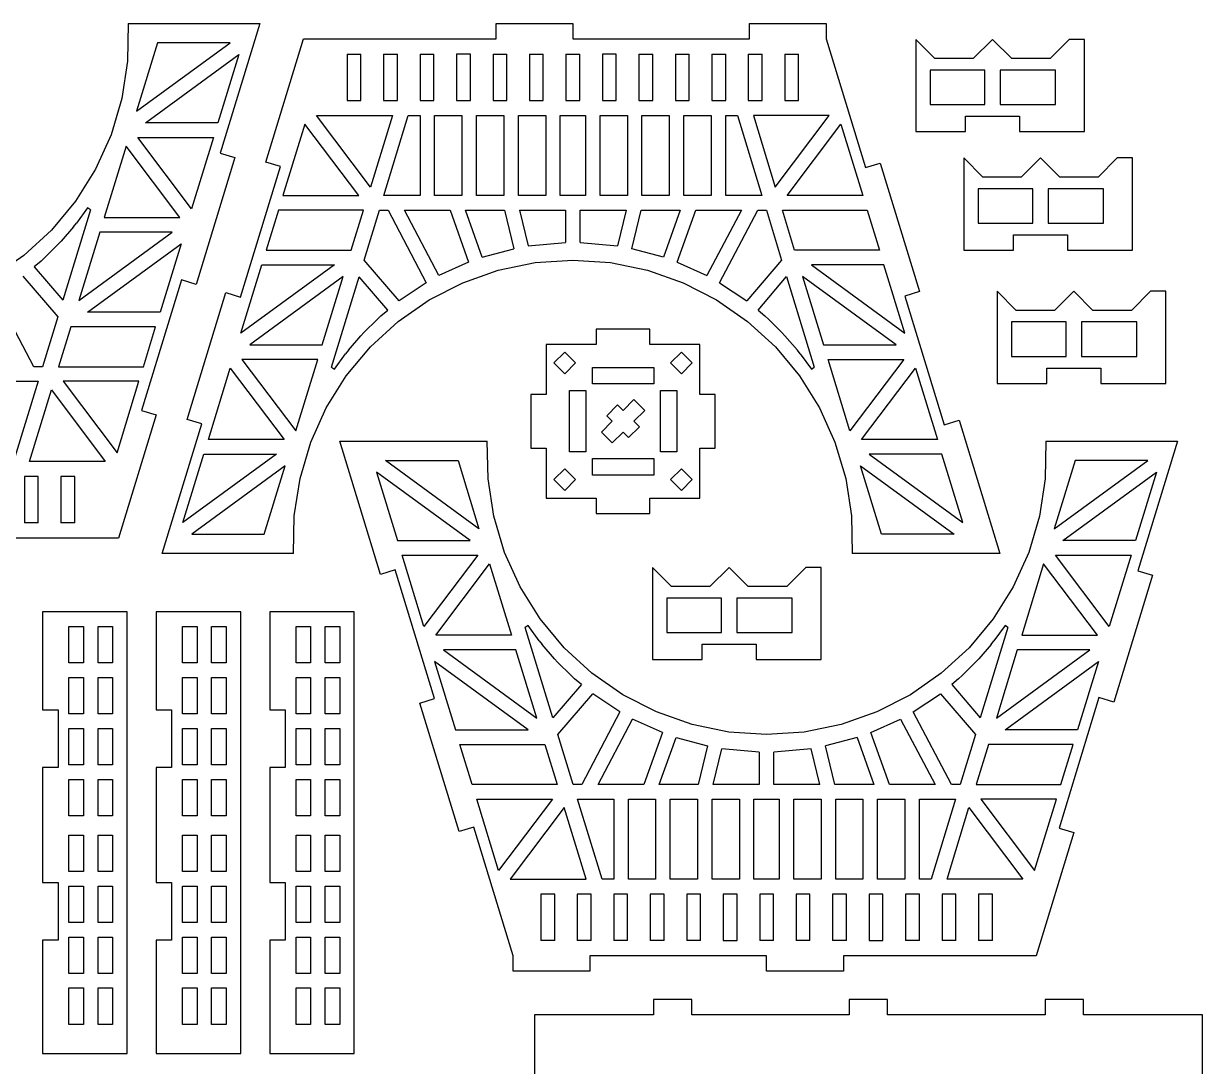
# Model space of a CAD drawing. Header units: millimetres. Extents: x 6 to 959, y 0 to 460.
# Drawn here: x 630.6 to 954.4, y 173.5 to 459.8 of the extents above; entities that cross this region are included whole.
import ezdxf

# ---------------------------------------------------------------- set-up
doc = ezdxf.new("R2010")
doc.units = ezdxf.units.MM
doc.header["$MEASUREMENT"] = 0
doc.layers.get('0').update_dxf_attribs({"linetype": 'CONTINUOUS', "true_color": 0xffffff})

msp = doc.modelspace()

# ---------------------------------------------------------------- linework, layer by layer
for p, q in [((659.39, 459.85), (659.2, 449.49)), ((659.39, 459.85), (695.5, 459.85)), ((695.5, 459.85), (684.62, 424.26)), ((760.4, 455.63), (760.4, 459.85)), ((760.4, 459.85), (781.48, 459.85)), ((781.48, 459.85), (781.48, 455.63)), ((829.98, 455.63), (829.98, 459.85)), ((829.98, 459.85), (851.06, 459.85)), ((851.06, 459.85), (851.06, 455.63)), ((667.43, 454.58), (661.68, 435.78)), ((661.68, 435.78), (687.36, 454.58)), ((687.36, 454.58), (667.43, 454.58)), ((697.14, 421.79), (707.5, 455.63)), ((707.5, 455.63), (760.4, 455.63)), ((781.48, 455.63), (829.98, 455.63)), ((851.06, 455.63), (861.87, 420.31)), ((880.89, 450.25), (875.62, 455.52)), ((875.62, 455.52), (875.62, 430.22)), ((896.71, 455.52), (891.44, 450.25)), ((901.98, 450.25), (896.71, 455.52)), ((917.79, 455.52), (912.52, 450.25)), ((922.01, 455.52), (917.79, 455.52)), ((922.01, 430.22), (922.01, 455.52)), ((664.09, 432.58), (689.77, 451.38)), ((689.77, 451.38), (684.02, 432.58)), ((719.49, 451.41), (723.29, 451.41)), ((719.49, 451.41), (719.49, 438.76)), ((723.29, 438.76), (723.29, 451.41)), ((729.51, 451.41), (729.51, 438.76)), ((729.51, 451.41), (733.3, 451.41)), ((733.3, 438.76), (733.3, 451.41)), ((739.52, 451.41), (739.52, 438.76)), ((739.52, 451.41), (743.32, 451.41)), ((743.32, 438.76), (743.32, 451.41)), ((749.54, 451.41), (749.54, 438.76)), ((753.33, 451.41), (749.54, 451.41)), ((753.33, 438.76), (753.33, 451.41)), ((759.55, 451.41), (759.55, 438.76)), ((759.55, 451.41), (763.35, 451.41)), ((763.35, 438.76), (763.35, 451.41)), ((769.57, 451.41), (769.57, 438.76)), ((769.57, 451.41), (773.36, 451.41)), ((773.36, 438.76), (773.36, 451.41)), ((779.58, 451.41), (779.58, 438.76)), ((779.58, 451.41), (783.38, 451.41)), ((783.38, 438.76), (783.38, 451.41)), ((789.6, 451.41), (789.6, 438.76)), ((793.4, 451.41), (789.6, 451.41)), ((793.4, 438.76), (793.4, 451.41)), ((799.62, 451.41), (799.62, 438.76)), ((799.62, 451.41), (803.41, 451.41)), ((803.41, 438.76), (803.41, 451.41)), ((809.63, 451.41), (809.63, 438.76)), ((809.63, 451.41), (813.43, 451.41)), ((813.43, 438.76), (813.43, 451.41)), ((819.65, 451.41), (819.65, 438.76)), ((819.65, 451.41), (823.44, 451.41)), ((823.44, 438.76), (823.44, 451.41)), ((829.66, 451.41), (833.46, 451.41)), ((829.66, 451.41), (829.66, 438.76)), ((833.46, 438.76), (833.46, 451.41)), ((839.68, 451.41), (843.47, 451.41)), ((839.68, 451.41), (839.68, 438.76)), ((843.47, 438.76), (843.47, 451.41)), ((891.44, 450.25), (880.89, 450.25)), ((912.52, 450.25), (901.98, 450.25)), ((659.2, 449.49), (657.62, 439.26)), ((879.62, 447.09), (879.62, 437.6)), ((894.6, 447.09), (879.62, 447.09)), ((894.6, 437.6), (894.6, 447.09)), ((914.01, 447.09), (898.82, 447.09)), ((898.82, 447.09), (898.82, 437.6)), ((914.01, 437.6), (914.01, 447.09)), ((657.62, 439.26), (654.67, 429.33)), ((719.49, 438.76), (723.29, 438.76)), ((729.51, 438.76), (733.3, 438.76)), ((739.52, 438.76), (743.32, 438.76)), ((749.54, 438.76), (753.33, 438.76)), ((759.55, 438.76), (763.35, 438.76)), ((769.57, 438.76), (773.36, 438.76)), ((779.58, 438.76), (783.38, 438.76)), ((789.6, 438.76), (793.4, 438.76)), ((799.62, 438.76), (803.41, 438.76)), ((809.63, 438.76), (813.43, 438.76)), ((819.65, 438.76), (823.44, 438.76)), ((829.66, 438.76), (833.46, 438.76)), ((839.68, 438.76), (843.47, 438.76)), ((879.62, 437.6), (894.6, 437.6)), ((898.82, 437.6), (914.01, 437.6)), ((725.9, 414.96), (711.1, 434.59)), ((711.1, 434.59), (731.91, 434.59)), ((731.91, 434.59), (725.9, 414.96)), ((729.57, 412.6), (736.27, 434.59)), ((736.27, 434.59), (739.52, 434.59)), ((739.52, 434.59), (739.52, 412.6)), ((743.52, 434.59), (751.02, 434.59)), ((743.52, 412.6), (743.52, 434.59)), ((751.02, 434.59), (751.02, 412.6)), ((755.01, 412.6), (755.02, 434.59)), ((755.02, 434.59), (762.51, 434.59)), ((762.51, 434.59), (762.51, 412.6)), ((766.51, 434.59), (774.01, 434.59)), ((766.51, 412.6), (766.51, 434.59)), ((774.01, 434.59), (774.01, 412.6)), ((778.01, 434.59), (784.96, 434.59)), ((778.01, 412.6), (778.01, 434.59)), ((784.96, 434.59), (784.96, 412.6)), ((788.95, 434.59), (796.45, 434.59)), ((788.95, 412.6), (788.95, 434.59)), ((796.45, 434.59), (796.45, 412.6)), ((800.45, 434.59), (807.95, 434.59)), ((800.45, 412.6), (800.45, 434.59)), ((807.95, 434.59), (807.95, 412.6)), ((811.95, 434.59), (819.44, 434.59)), ((811.95, 412.6), (811.95, 434.59)), ((819.44, 434.59), (819.44, 412.6)), ((823.44, 434.59), (826.68, 434.59)), ((823.44, 412.6), (823.44, 434.59)), ((826.68, 434.59), (833.39, 412.6)), ((831.06, 434.59), (837.06, 414.96)), ((851.86, 434.59), (831.06, 434.59)), ((837.06, 414.96), (851.86, 434.59)), ((889.33, 430.22), (889.33, 434.44)), ((889.33, 434.44), (904.09, 434.44)), ((904.09, 434.44), (904.09, 430.22)), ((684.02, 432.58), (664.09, 432.58)), ((707.87, 432.23), (701.87, 412.6)), ((722.68, 412.6), (707.87, 432.23)), ((840.29, 412.6), (855.09, 432.23)), ((855.09, 432.23), (861.1, 412.6)), ((654.67, 429.33), (650.41, 419.89)), ((676.79, 408.95), (661.99, 428.58)), ((661.99, 428.58), (682.8, 428.58)), ((682.8, 428.58), (676.79, 408.95)), ((875.62, 430.22), (889.33, 430.22)), ((904.09, 430.22), (922.01, 430.22)), ((658.76, 426.22), (652.76, 406.59)), ((673.57, 406.59), (658.76, 426.22)), ((684.62, 424.26), (688.65, 423.05)), ((688.65, 423.05), (678, 388.24)), ((701.17, 420.58), (697.14, 421.79)), ((861.87, 420.31), (865.9, 421.55)), ((865.9, 421.55), (876.71, 386.23)), ((894.07, 417.67), (888.8, 422.94)), ((888.8, 422.94), (888.8, 397.64)), ((909.89, 422.94), (904.62, 417.67)), ((915.16, 417.67), (909.89, 422.94)), ((930.97, 422.94), (925.7, 417.67)), ((935.19, 422.94), (930.97, 422.94)), ((935.19, 397.64), (935.19, 422.94)), ((650.41, 419.89), (644.93, 411.1)), ((690.21, 384.73), (701.17, 420.58)), ((904.62, 417.67), (894.07, 417.67)), ((925.7, 417.67), (915.16, 417.67)), ((892.8, 414.51), (892.8, 405.02)), ((907.78, 414.51), (892.8, 414.51)), ((907.78, 405.02), (907.78, 414.51)), ((927.19, 414.51), (912, 414.51)), ((912, 414.51), (912, 405.02)), ((927.19, 405.02), (927.19, 414.51)), ((701.87, 412.6), (722.68, 412.6)), ((739.52, 412.6), (729.57, 412.6)), ((751.02, 412.6), (743.52, 412.6)), ((762.51, 412.6), (755.01, 412.6)), ((774.01, 412.6), (766.51, 412.6)), ((784.96, 412.6), (778.01, 412.6)), ((796.45, 412.6), (788.95, 412.6)), ((807.95, 412.6), (800.45, 412.6)), ((819.44, 412.6), (811.95, 412.6)), ((833.39, 412.6), (823.44, 412.6)), ((861.1, 412.6), (840.29, 412.6)), ((644.93, 411.1), (638.31, 403.14)), ((648.98, 408.71), (641.39, 383.86)), ((648.19, 409.24), (645.13, 405.02)), ((648.98, 408.71), (648.19, 409.24)), ((700.64, 408.6), (697.28, 397.6)), ((723.96, 408.6), (700.64, 408.6)), ((720.6, 397.6), (723.96, 408.6)), ((724.16, 394.88), (728.35, 408.6)), ((728.35, 408.6), (730.71, 408.6)), ((730.71, 408.6), (741.21, 388.68)), ((735.23, 408.6), (747.75, 408.6)), ((744.69, 390.66), (735.23, 408.6)), ((747.75, 408.6), (752.85, 394.33)), ((752, 408.6), (762.73, 408.6)), ((756.6, 395.72), (752, 408.6)), ((762.73, 408.6), (765.27, 398.01)), ((766.84, 408.6), (779.48, 408.6)), ((766.84, 408.6), (769.2, 398.78)), ((779.48, 408.6), (779.48, 399.7)), ((783.48, 408.6), (796.12, 408.6)), ((783.48, 399.7), (783.48, 408.6)), ((796.12, 408.6), (793.76, 398.78)), ((797.69, 398.02), (800.23, 408.6)), ((800.23, 408.6), (810.97, 408.6)), ((810.97, 408.6), (806.36, 395.72)), ((810.11, 394.33), (815.21, 408.6)), ((815.21, 408.6), (827.74, 408.6)), ((827.74, 408.6), (818.28, 390.66)), ((821.75, 388.68), (832.26, 408.6)), ((832.26, 408.6), (834.61, 408.6)), ((834.61, 408.6), (838.8, 394.88)), ((839.01, 408.6), (862.32, 408.6)), ((842.37, 397.6), (839.01, 408.6)), ((862.32, 408.6), (865.69, 397.6)), ((644.34, 404.02), (645.13, 405.02)), ((652.76, 406.59), (673.57, 406.59)), ((892.8, 405.02), (907.78, 405.02)), ((912, 405.02), (927.19, 405.02)), ((638.31, 403.14), (630.67, 396.14)), ((644.34, 404.02), (640.94, 400.07)), ((651.53, 402.59), (645.78, 383.79)), ((645.78, 383.79), (671.46, 402.59)), ((671.46, 402.59), (651.53, 402.59)), ((902.51, 397.64), (902.51, 401.86)), ((902.51, 401.86), (917.27, 401.86)), ((917.27, 401.86), (917.27, 397.64)), ((640.07, 399.15), (636.38, 395.48)), ((640.94, 400.07), (640.07, 399.15)), ((648.19, 380.6), (673.87, 399.4)), ((673.87, 399.4), (668.12, 380.6)), ((769.2, 398.78), (779.48, 399.7)), ((783.48, 399.7), (793.76, 398.78)), ((630.67, 396.14), (622.17, 390.23)), ((635.44, 394.61), (636.38, 395.48)), ((697.28, 397.6), (720.6, 397.6)), ((756.6, 395.72), (765.27, 398.01)), ((806.36, 395.72), (797.69, 398.02)), ((865.69, 397.6), (842.37, 397.6)), ((888.8, 397.64), (902.51, 397.64)), ((917.27, 397.64), (935.19, 397.64)), ((635.44, 394.61), (633.53, 393.02)), ((633.53, 393.02), (641.39, 383.86)), ((690.31, 374.8), (696.06, 393.6)), ((715.99, 393.6), (690.31, 374.8)), ((696.06, 393.6), (715.99, 393.6)), ((733.75, 383.7), (724.16, 394.88)), ((752.85, 394.33), (744.69, 390.66)), ((751.23, 388.69), (761, 392.12)), ((761, 392.12), (771.15, 394.2)), ((771.15, 394.2), (781.48, 394.9)), ((781.48, 394.9), (791.82, 394.2)), ((791.82, 394.2), (801.96, 392.12)), ((801.96, 392.12), (811.73, 388.69)), ((810.11, 394.33), (818.28, 390.66)), ((838.8, 394.88), (829.21, 383.7)), ((866.91, 393.6), (846.98, 393.6)), ((846.98, 393.6), (872.66, 374.8)), ((872.66, 374.8), (866.91, 393.6)), ((630.43, 390.5), (640.01, 379.32)), ((673.97, 389.47), (663.01, 353.63)), ((678, 388.24), (673.97, 389.47)), ((718.4, 390.41), (692.72, 371.61)), ((712.65, 371.61), (718.4, 390.41)), ((715.19, 365.49), (722.79, 390.34)), ((730.65, 381.18), (722.79, 390.34)), ((741.21, 388.68), (733.75, 383.7)), ((742.01, 383.98), (751.23, 388.69)), ((811.73, 388.69), (820.96, 383.98)), ((821.75, 388.68), (829.21, 383.7)), ((832.32, 381.18), (840.18, 390.35)), ((840.18, 390.35), (847.77, 365.49)), ((870.25, 371.61), (844.57, 390.41)), ((844.57, 390.41), (850.32, 371.61)), ((633.47, 365.61), (622.96, 385.53)), ((675.53, 351.15), (686.18, 385.97)), ((686.18, 385.97), (690.21, 384.73)), ((876.71, 386.23), (872.68, 384.99)), ((903.23, 381.06), (897.95, 386.34)), ((897.95, 386.34), (897.95, 361.03)), ((919.04, 386.34), (913.77, 381.06)), ((924.31, 381.07), (919.04, 386.34)), ((940.12, 386.34), (934.85, 381.07)), ((944.34, 386.34), (940.12, 386.34)), ((944.34, 361.03), (944.34, 386.34)), ((733.5, 378.07), (742.01, 383.98)), ((820.96, 383.98), (829.46, 378.07)), ((872.68, 384.99), (883.48, 349.68)), ((640.01, 379.32), (635.83, 365.61)), ((668.12, 380.6), (648.19, 380.6)), ((728.74, 379.59), (727.79, 378.72)), ((728.74, 379.59), (730.65, 381.18)), ((832.32, 381.18), (834.22, 379.59)), ((835.17, 378.72), (834.22, 379.59)), ((913.77, 381.06), (903.23, 381.06)), ((934.85, 381.07), (924.31, 381.07)), ((643.58, 376.6), (640.22, 365.61)), ((666.9, 376.6), (643.58, 376.6)), ((663.53, 365.61), (666.9, 376.6)), ((724.1, 375.06), (727.79, 378.72)), ((725.87, 371.06), (733.5, 378.07)), ((802.65, 375.94), (787.89, 375.94)), ((787.89, 375.94), (787.89, 371.72)), ((802.65, 371.72), (802.65, 375.94)), ((829.46, 378.07), (837.09, 371.06)), ((835.17, 378.72), (838.86, 375.06)), ((901.95, 377.9), (901.95, 368.41)), ((916.93, 377.9), (901.95, 377.9)), ((916.93, 368.41), (916.93, 377.9)), ((936.34, 377.9), (921.15, 377.9)), ((921.15, 377.9), (921.15, 368.41)), ((936.34, 368.41), (936.34, 377.9)), ((719.83, 370.18), (723.23, 374.13)), ((723.23, 374.13), (724.1, 375.06)), ((839.73, 374.13), (838.86, 375.06)), ((839.73, 374.13), (843.13, 370.18)), ((692.72, 371.61), (712.65, 371.61)), ((715.98, 364.96), (719.04, 369.18)), ((719.83, 370.18), (719.04, 369.18)), ((719.25, 363.1), (725.87, 371.06)), ((774.18, 371.72), (774.18, 358.01)), ((787.89, 371.72), (774.18, 371.72)), ((776.27, 366.66), (779.24, 369.64)), ((779.24, 369.64), (782.22, 366.66)), ((816.35, 371.72), (802.65, 371.72)), ((808.32, 366.66), (811.29, 369.64)), ((811.29, 369.64), (814.27, 366.66)), ((816.35, 358.01), (816.35, 371.72)), ((837.09, 371.06), (843.71, 363.1)), ((843.92, 369.18), (843.13, 370.18)), ((843.92, 369.18), (846.98, 364.96)), ((850.32, 371.61), (870.25, 371.61)), ((711.42, 367.61), (690.61, 367.61)), ((690.61, 367.61), (705.42, 347.98)), ((705.42, 347.98), (711.42, 367.61)), ((779.24, 363.68), (776.27, 366.66)), ((782.22, 366.66), (779.24, 363.68)), ((811.29, 363.68), (808.32, 366.66)), ((814.27, 366.66), (811.29, 363.68)), ((851.54, 367.61), (872.36, 367.61)), ((857.55, 347.98), (851.54, 367.61)), ((872.36, 367.61), (857.55, 347.98)), ((901.95, 368.41), (916.93, 368.41)), ((921.15, 368.41), (936.34, 368.41)), ((635.83, 365.61), (633.47, 365.61)), ((640.22, 365.61), (663.53, 365.61)), ((681.38, 345.62), (687.38, 365.25)), ((687.38, 365.25), (702.19, 345.62)), ((713.76, 354.32), (719.25, 363.1)), ((715.19, 365.49), (715.98, 364.96)), ((786.83, 365.39), (803.7, 365.39)), ((786.83, 360.89), (786.83, 365.39)), ((803.7, 365.39), (803.7, 360.89)), ((843.71, 363.1), (849.2, 354.32)), ((846.98, 364.96), (847.77, 365.49)), ((860.77, 345.62), (875.59, 365.25)), ((875.59, 365.25), (881.59, 345.62)), ((911.66, 361.03), (911.66, 365.25)), ((911.66, 365.25), (926.42, 365.25)), ((926.42, 365.25), (926.42, 361.03)), ((624.66, 361.61), (634.61, 361.61)), ((634.61, 361.61), (627.9, 339.61)), ((641.5, 361.61), (656.31, 341.98)), ((662.31, 361.61), (641.5, 361.61)), ((656.31, 341.98), (662.31, 361.61)), ((803.7, 360.89), (786.83, 360.89)), ((897.95, 361.03), (911.66, 361.03)), ((926.42, 361.03), (944.34, 361.03)), ((632.27, 339.61), (638.27, 359.24)), ((638.27, 359.24), (653.08, 339.61)), ((769.97, 358.01), (769.97, 343.25)), ((774.18, 358.01), (769.97, 358.01)), ((780.51, 359.07), (785.02, 359.07)), ((780.51, 342.2), (780.51, 359.07)), ((785.02, 359.07), (785.02, 342.2)), ((795.27, 353.61), (798.25, 356.59)), ((798.25, 356.59), (801.23, 353.61)), ((805.52, 359.07), (810.03, 359.07)), ((805.52, 342.2), (805.52, 359.07)), ((810.03, 359.07), (810.03, 342.2)), ((820.57, 358.01), (816.35, 358.01)), ((820.57, 343.25), (820.57, 358.01)), ((663.01, 353.63), (667.04, 352.42)), ((709.51, 344.87), (713.76, 354.32)), ((790.79, 352.14), (793.77, 355.11)), ((793.77, 355.11), (795.27, 353.61)), ((801.23, 353.61), (798.25, 350.63)), ((849.2, 354.32), (853.46, 344.87)), ((667.04, 352.42), (656.68, 318.57)), ((668.67, 314.36), (679.56, 349.94)), ((679.56, 349.94), (675.53, 351.15)), ((789.31, 347.65), (792.29, 350.63)), ((792.29, 350.63), (790.79, 352.14)), ((798.25, 350.63), (799.75, 349.13)), ((883.48, 349.68), (887.52, 350.91)), ((887.52, 350.91), (898.69, 314.36)), ((792.29, 344.68), (789.31, 347.65)), ((795.27, 347.65), (792.29, 344.68)), ((796.77, 346.15), (795.27, 347.65)), ((799.75, 349.13), (796.77, 346.15)), ((702.19, 345.62), (681.38, 345.62)), ((706.56, 334.95), (709.51, 344.87)), ((717.47, 345.15), (757.98, 345.15)), ((728.64, 308.59), (717.47, 345.15)), ((758.17, 334.79), (757.98, 345.15)), ((769.97, 343.25), (774.18, 343.25)), ((774.18, 343.25), (774.18, 329.55)), ((816.35, 343.25), (820.57, 343.25)), ((816.35, 329.55), (816.35, 343.25)), ((853.46, 344.87), (856.4, 334.95)), ((881.59, 345.62), (860.77, 345.62)), ((911.38, 345.15), (911.19, 334.79)), ((911.38, 345.15), (947.49, 345.15)), ((947.49, 345.15), (936.6, 309.57)), ((674.41, 322.82), (680.16, 341.62)), ((700.09, 341.62), (674.41, 322.82)), ((680.16, 341.62), (700.09, 341.62)), ((785.02, 342.2), (780.51, 342.2)), ((786.83, 340.38), (803.7, 340.38)), ((786.83, 335.87), (786.83, 340.38)), ((803.7, 340.38), (803.7, 335.87)), ((810.03, 342.2), (805.52, 342.2)), ((882.82, 341.62), (862.88, 341.62)), ((862.88, 341.62), (888.57, 322.82)), ((888.57, 322.82), (882.82, 341.62)), ((653.08, 339.61), (632.27, 339.61)), ((702.5, 338.43), (676.81, 319.63)), ((696.74, 319.63), (702.5, 338.43)), ((753.28, 317.89), (727.59, 336.69)), ((727.59, 336.69), (733.35, 317.89)), ((730, 339.88), (749.94, 339.88)), ((755.69, 321.08), (730, 339.88)), ((749.94, 339.88), (755.69, 321.08)), ((776.27, 334.61), (779.24, 337.59)), ((779.24, 337.59), (782.22, 334.61)), ((808.32, 334.61), (811.29, 337.59)), ((811.29, 337.59), (814.27, 334.61)), ((860.47, 338.43), (886.16, 319.63)), ((866.22, 319.63), (860.47, 338.43)), ((919.42, 339.88), (913.67, 321.08)), ((913.67, 321.08), (939.35, 339.88)), ((916.07, 317.88), (941.75, 336.68)), ((939.35, 339.88), (919.42, 339.88)), ((941.75, 336.68), (936, 317.88)), ((634.67, 335.44), (630.88, 335.44)), ((630.88, 335.44), (630.88, 322.79)), ((634.67, 322.79), (634.67, 335.44)), ((644.69, 335.44), (640.89, 335.44)), ((640.89, 335.44), (640.89, 322.79)), ((644.69, 322.79), (644.69, 335.44)), ((704.98, 324.71), (706.56, 334.95)), ((759.76, 324.56), (758.17, 334.79)), ((779.24, 331.63), (776.27, 334.61)), ((782.22, 334.61), (779.24, 331.63)), ((803.7, 335.87), (786.83, 335.87)), ((811.29, 331.63), (808.32, 334.61)), ((814.27, 334.61), (811.29, 331.63)), ((856.4, 334.95), (857.99, 324.71)), ((911.19, 334.79), (909.6, 324.56)), ((774.18, 329.55), (787.89, 329.55)), ((787.89, 329.55), (787.89, 325.33)), ((802.65, 329.55), (816.35, 329.55)), ((802.65, 325.33), (802.65, 329.55)), ((704.78, 314.36), (704.98, 324.71)), ((762.7, 314.63), (759.76, 324.56)), ((787.89, 325.33), (802.65, 325.33)), ((857.99, 324.71), (858.18, 314.36)), ((909.6, 324.56), (906.65, 314.63)), ((634.67, 322.79), (630.88, 322.79)), ((644.69, 322.79), (640.89, 322.79)), ((656.68, 318.57), (603.78, 318.57)), ((676.81, 319.63), (696.74, 319.63)), ((733.35, 317.89), (753.28, 317.89)), ((886.16, 319.63), (866.22, 319.63)), ((936, 317.88), (916.07, 317.88)), ((704.78, 314.36), (668.67, 314.36)), ((766.96, 305.19), (762.7, 314.63)), ((898.69, 314.36), (858.18, 314.36)), ((906.65, 314.63), (902.4, 305.19)), ((734.57, 313.89), (755.39, 313.89)), ((740.58, 294.26), (734.57, 313.89)), ((755.39, 313.89), (740.58, 294.26)), ((743.8, 291.89), (758.61, 311.53)), ((758.61, 311.53), (764.62, 291.89)), ((910.74, 311.52), (904.74, 291.89)), ((925.55, 291.89), (910.74, 311.52)), ((928.78, 294.26), (913.97, 313.89)), ((913.97, 313.89), (934.78, 313.89)), ((934.78, 313.89), (928.78, 294.26)), ((732.68, 309.83), (728.64, 308.59)), ((743.48, 274.51), (732.68, 309.83)), ((808.58, 305.25), (803.31, 310.52)), ((803.31, 310.52), (803.31, 285.22)), ((824.39, 310.52), (819.12, 305.25)), ((829.66, 305.25), (824.39, 310.52)), ((845.48, 310.52), (840.21, 305.25)), ((849.69, 310.52), (845.48, 310.52)), ((849.69, 285.22), (849.69, 310.52)), ((940.63, 308.35), (929.99, 273.54)), ((936.6, 309.57), (940.63, 308.35)), ((772.45, 296.41), (766.96, 305.19)), ((819.12, 305.25), (808.58, 305.25)), ((840.21, 305.25), (829.66, 305.25)), ((902.4, 305.19), (896.91, 296.41)), ((807.31, 302.09), (807.31, 292.6)), ((822.28, 302.09), (807.31, 302.09)), ((822.28, 292.6), (822.28, 302.09)), ((841.7, 302.09), (826.5, 302.09)), ((826.5, 302.09), (826.5, 292.6)), ((841.7, 292.6), (841.7, 302.09)), ((659.07, 298.27), (635.87, 298.27)), ((635.87, 298.27), (635.87, 271.38)), ((659.07, 177.03), (659.07, 298.27)), ((690.26, 298.27), (667.07, 298.27)), ((667.07, 298.27), (667.07, 271.38)), ((690.26, 177.03), (690.26, 298.27)), ((721.45, 298.27), (698.26, 298.27)), ((698.26, 298.27), (698.26, 271.38)), ((721.45, 177.03), (721.45, 298.27)), ((779.07, 288.44), (772.45, 296.41)), ((896.91, 296.41), (890.29, 288.44)), ((643.09, 294.27), (647.09, 294.27)), ((643.09, 284.27), (643.09, 294.27)), ((647.09, 294.27), (647.09, 284.27)), ((651.07, 284.27), (651.07, 294.27)), ((651.07, 294.27), (655.07, 294.27)), ((655.07, 294.27), (655.07, 284.27)), ((674.28, 294.27), (678.28, 294.27)), ((674.28, 284.27), (674.28, 294.27)), ((678.28, 294.27), (678.28, 284.27)), ((682.26, 284.27), (682.26, 294.27)), ((682.26, 294.27), (686.26, 294.27)), ((686.26, 294.27), (686.26, 284.27)), ((705.47, 294.27), (709.47, 294.27)), ((705.47, 284.27), (705.47, 294.27)), ((709.47, 294.27), (709.47, 284.27)), ((713.45, 284.27), (713.45, 294.27)), ((713.45, 294.27), (717.45, 294.27)), ((717.45, 294.27), (717.45, 284.27)), ((764.62, 291.89), (743.8, 291.89)), ((769.18, 294.54), (768.39, 294.02)), ((775.98, 269.16), (768.39, 294.02)), ((772.24, 290.33), (769.18, 294.54)), ((807.31, 292.6), (822.28, 292.6)), ((826.5, 292.6), (841.7, 292.6)), ((900.97, 294.02), (893.37, 269.17)), ((900.18, 294.54), (897.12, 290.33)), ((900.97, 294.02), (900.18, 294.54)), ((904.74, 291.89), (925.55, 291.89)), ((772.24, 290.33), (773.03, 289.33)), ((776.43, 285.37), (773.03, 289.33)), ((786.7, 281.44), (779.07, 288.44)), ((817.01, 285.22), (817.01, 289.44)), ((817.01, 289.44), (831.77, 289.44)), ((831.77, 289.44), (831.77, 285.22)), ((890.29, 288.44), (882.66, 281.44)), ((896.33, 289.32), (892.93, 285.37)), ((896.33, 289.32), (897.12, 290.33)), ((765.84, 287.9), (745.91, 287.9)), ((745.91, 287.9), (771.59, 269.1)), ((771.59, 269.1), (765.84, 287.9)), ((776.43, 285.37), (777.3, 284.45)), ((803.31, 285.22), (817.01, 285.22)), ((831.77, 285.22), (849.69, 285.22)), ((892.93, 285.37), (892.06, 284.45)), ((903.52, 287.89), (897.77, 269.1)), ((897.77, 269.1), (923.45, 287.89)), ((923.45, 287.89), (903.52, 287.89)), ((647.09, 284.27), (643.09, 284.27)), ((655.07, 284.27), (651.07, 284.27)), ((678.28, 284.27), (674.28, 284.27)), ((686.26, 284.27), (682.26, 284.27)), ((709.47, 284.27), (705.47, 284.27)), ((717.45, 284.27), (713.45, 284.27)), ((769.18, 265.9), (743.5, 284.7)), ((743.5, 284.7), (749.25, 265.9)), ((780.99, 280.79), (777.3, 284.45)), ((892.06, 284.45), (888.37, 280.78)), ((900.17, 265.9), (925.85, 284.7)), ((925.85, 284.7), (920.1, 265.9)), ((643.09, 270.28), (643.09, 280.27)), ((643.09, 280.27), (647.09, 280.27)), ((647.09, 280.27), (647.09, 270.28)), ((651.07, 280.27), (655.07, 280.27)), ((651.07, 270.28), (651.07, 280.27)), ((655.07, 280.27), (655.07, 270.28)), ((674.28, 270.28), (674.28, 280.27)), ((674.28, 280.27), (678.28, 280.27)), ((678.28, 280.27), (678.28, 270.28)), ((682.26, 280.27), (686.26, 280.27)), ((682.26, 270.28), (682.26, 280.27)), ((686.26, 280.27), (686.26, 270.28)), ((705.47, 270.28), (705.47, 280.27)), ((705.47, 280.27), (709.47, 280.27)), ((709.47, 280.27), (709.47, 270.28)), ((713.45, 280.27), (717.45, 280.27)), ((713.45, 270.28), (713.45, 280.27)), ((717.45, 280.27), (717.45, 270.28)), ((780.99, 280.79), (781.94, 279.91)), ((783.84, 278.33), (781.94, 279.91)), ((795.21, 275.53), (786.7, 281.44)), ((882.66, 281.44), (874.15, 275.53)), ((887.42, 279.92), (885.52, 278.33)), ((887.42, 279.92), (888.37, 280.78)), ((783.84, 278.33), (775.98, 269.16)), ((777.36, 264.63), (786.95, 275.8)), ((794.41, 270.83), (786.95, 275.8)), ((804.43, 270.82), (795.21, 275.53)), ((874.15, 275.53), (864.93, 270.82)), ((874.95, 270.83), (882.41, 275.8)), ((882.41, 275.8), (892, 264.63)), ((885.52, 278.33), (893.37, 269.17)), ((739.45, 273.27), (743.48, 274.51)), ((750.26, 237.95), (739.45, 273.27)), ((925.95, 274.78), (914.99, 238.93)), ((929.99, 273.54), (925.95, 274.78)), ((635.87, 271.38), (640.09, 271.38)), ((640.09, 271.38), (640.09, 255.57)), ((647.09, 270.28), (643.09, 270.28)), ((655.07, 270.28), (651.07, 270.28)), ((667.07, 271.38), (671.28, 271.38)), ((671.28, 271.38), (671.28, 255.57)), ((678.28, 270.28), (674.28, 270.28)), ((686.26, 270.28), (682.26, 270.28)), ((698.26, 271.38), (702.47, 271.38)), ((702.47, 271.38), (702.47, 255.57)), ((709.47, 270.28), (705.47, 270.28)), ((717.45, 270.28), (713.45, 270.28)), ((794.41, 270.83), (783.9, 250.91)), ((788.43, 250.91), (797.88, 268.85)), ((806.05, 265.18), (797.88, 268.85)), ((814.2, 267.39), (804.43, 270.82)), ((864.93, 270.82), (855.16, 267.39)), ((863.31, 265.18), (871.47, 268.85)), ((871.47, 268.85), (880.93, 250.91)), ((885.45, 250.91), (874.95, 270.83)), ((643.09, 256.28), (643.09, 266.28)), ((643.09, 266.28), (647.09, 266.28)), ((647.09, 266.28), (647.09, 256.28)), ((651.07, 266.28), (655.07, 266.28)), ((651.07, 256.28), (651.07, 266.28)), ((655.07, 266.28), (655.07, 256.28)), ((674.28, 256.28), (674.28, 266.28)), ((674.28, 266.28), (678.28, 266.28)), ((678.28, 266.28), (678.28, 256.28)), ((682.26, 266.28), (686.26, 266.28)), ((682.26, 256.28), (682.26, 266.28)), ((686.26, 266.28), (686.26, 256.28)), ((705.47, 256.28), (705.47, 266.28)), ((705.47, 266.28), (709.47, 266.28)), ((709.47, 266.28), (709.47, 256.28)), ((713.45, 266.28), (717.45, 266.28)), ((713.45, 256.28), (713.45, 266.28)), ((717.45, 266.28), (717.45, 256.28)), ((749.25, 265.9), (769.18, 265.9)), ((824.35, 265.3), (814.2, 267.39)), ((855.16, 267.39), (845.01, 265.3)), ((920.1, 265.9), (900.17, 265.9)), ((781.55, 250.91), (777.36, 264.63)), ((806.05, 265.18), (800.95, 250.91)), ((805.19, 250.91), (809.8, 263.78)), ((809.8, 263.78), (818.47, 261.49)), ((834.68, 264.61), (824.35, 265.3)), ((845.01, 265.3), (834.68, 264.61)), ((859.56, 263.78), (850.89, 261.49)), ((859.56, 263.78), (864.16, 250.91)), ((868.41, 250.91), (863.31, 265.18)), ((892, 264.63), (887.81, 250.91)), ((750.48, 261.9), (773.79, 261.9)), ((753.84, 250.91), (750.48, 261.9)), ((773.79, 261.9), (777.16, 250.91)), ((818.47, 261.49), (815.93, 250.91)), ((820.04, 250.91), (822.4, 260.73)), ((832.68, 259.81), (822.4, 260.73)), ((832.68, 259.81), (832.68, 250.91)), ((846.96, 260.73), (836.68, 259.81)), ((836.68, 250.91), (836.68, 259.81)), ((849.32, 250.91), (846.96, 260.73)), ((853.43, 250.91), (850.89, 261.49)), ((895.57, 261.9), (892.2, 250.91)), ((918.88, 261.9), (895.57, 261.9)), ((915.52, 250.91), (918.88, 261.9)), ((647.09, 256.28), (643.09, 256.28)), ((655.07, 256.28), (651.07, 256.28)), ((678.28, 256.28), (674.28, 256.28)), ((686.26, 256.28), (682.26, 256.28)), ((709.47, 256.28), (705.47, 256.28)), ((717.45, 256.28), (713.45, 256.28)), ((635.87, 255.57), (635.87, 223.94)), ((640.09, 255.57), (635.87, 255.57)), ((667.07, 255.57), (667.07, 223.94)), ((671.28, 255.57), (667.07, 255.57)), ((698.26, 255.57), (698.26, 223.94)), ((702.47, 255.57), (698.26, 255.57)), ((643.09, 252.28), (647.09, 252.28)), ((643.09, 242.29), (643.09, 252.28)), ((647.09, 252.28), (647.09, 242.29)), ((651.07, 242.29), (651.07, 252.28)), ((651.07, 252.28), (655.07, 252.28)), ((655.07, 252.28), (655.07, 242.29)), ((674.28, 252.28), (678.28, 252.28)), ((674.28, 242.29), (674.28, 252.28)), ((678.28, 252.28), (678.28, 242.29)), ((682.26, 242.29), (682.26, 252.28)), ((682.26, 252.28), (686.26, 252.28)), ((686.26, 252.28), (686.26, 242.29)), ((705.47, 252.28), (709.47, 252.28)), ((705.47, 242.29), (705.47, 252.28)), ((709.47, 252.28), (709.47, 242.29)), ((713.45, 242.29), (713.45, 252.28)), ((713.45, 252.28), (717.45, 252.28)), ((717.45, 252.28), (717.45, 242.29)), ((777.16, 250.91), (753.84, 250.91)), ((783.9, 250.91), (781.55, 250.91)), ((800.95, 250.91), (788.43, 250.91)), ((815.93, 250.91), (805.19, 250.91)), ((832.68, 250.91), (820.04, 250.91)), ((849.32, 250.91), (836.68, 250.91)), ((864.16, 250.91), (853.43, 250.91)), ((880.93, 250.91), (868.41, 250.91)), ((887.81, 250.91), (885.45, 250.91)), ((892.2, 250.91), (915.52, 250.91)), ((755.06, 246.91), (775.87, 246.91)), ((761.07, 227.28), (755.06, 246.91)), ((775.87, 246.91), (761.07, 227.28)), ((782.77, 246.91), (792.72, 246.91)), ((789.48, 224.92), (782.77, 246.91)), ((792.72, 246.91), (792.72, 224.92)), ((796.72, 246.91), (804.21, 246.91)), ((796.72, 224.92), (796.72, 246.91)), ((804.21, 246.91), (804.21, 224.92)), ((808.21, 246.91), (815.71, 246.91)), ((808.21, 224.92), (808.21, 246.91)), ((815.71, 246.91), (815.71, 224.92)), ((819.71, 246.91), (827.21, 246.91)), ((819.71, 224.92), (819.71, 246.91)), ((827.21, 246.91), (827.21, 224.92)), ((831.21, 246.91), (838.15, 246.91)), ((831.21, 224.92), (831.21, 246.91)), ((838.15, 246.91), (838.15, 224.92)), ((842.15, 246.91), (849.65, 246.91)), ((842.15, 224.92), (842.15, 246.91)), ((849.65, 246.91), (849.65, 224.92)), ((853.65, 246.91), (861.15, 246.91)), ((853.65, 224.92), (853.65, 246.91)), ((861.15, 246.91), (861.15, 224.92)), ((865.14, 224.92), (865.15, 246.91)), ((865.15, 246.91), (872.64, 246.91)), ((872.64, 246.91), (872.64, 224.92)), ((876.64, 246.91), (886.59, 246.91)), ((876.64, 224.92), (876.64, 246.91)), ((886.59, 246.91), (879.89, 224.92)), ((893.48, 246.91), (908.29, 227.28)), ((914.29, 246.91), (893.48, 246.91)), ((908.29, 227.28), (914.29, 246.91)), ((779.1, 244.55), (764.3, 224.92)), ((785.11, 224.92), (779.1, 244.55)), ((884.25, 224.92), (890.26, 244.55)), ((890.26, 244.55), (905.06, 224.92)), ((647.09, 242.29), (643.09, 242.29)), ((655.07, 242.29), (651.07, 242.29)), ((678.28, 242.29), (674.28, 242.29)), ((686.26, 242.29), (682.26, 242.29)), ((709.47, 242.29), (705.47, 242.29)), ((717.45, 242.29), (713.45, 242.29)), ((643.09, 227.01), (643.09, 237.01)), ((643.09, 237.01), (647.09, 237.01)), ((647.09, 237.01), (647.09, 227.01)), ((651.07, 227.01), (651.07, 237.01)), ((651.07, 237.01), (655.07, 237.01)), ((655.07, 237.01), (655.07, 227.01)), ((674.28, 227.01), (674.28, 237.01)), ((674.28, 237.01), (678.28, 237.01)), ((678.28, 237.01), (678.28, 227.01)), ((682.26, 227.01), (682.26, 237.01)), ((682.26, 237.01), (686.26, 237.01)), ((686.26, 237.01), (686.26, 227.01)), ((705.47, 227.01), (705.47, 237.01)), ((705.47, 237.01), (709.47, 237.01)), ((709.47, 237.01), (709.47, 227.01)), ((713.45, 227.01), (713.45, 237.01)), ((713.45, 237.01), (717.45, 237.01)), ((717.45, 237.01), (717.45, 227.01)), ((754.29, 239.19), (750.26, 237.95)), ((765.1, 203.88), (754.29, 239.19)), ((919.02, 237.72), (908.66, 203.87)), ((914.99, 238.93), (919.02, 237.72)), ((647.09, 227.01), (643.09, 227.01)), ((655.07, 227.01), (651.07, 227.01)), ((678.28, 227.01), (674.28, 227.01)), ((686.26, 227.01), (682.26, 227.01)), ((709.47, 227.01), (705.47, 227.01)), ((717.45, 227.01), (713.45, 227.01)), ((635.87, 223.94), (640.09, 223.94)), ((640.09, 223.94), (640.09, 208.13)), ((667.07, 223.94), (671.28, 223.94)), ((671.28, 223.94), (671.28, 208.13)), ((698.26, 223.94), (702.47, 223.94)), ((702.47, 223.94), (702.47, 208.13)), ((764.3, 224.92), (785.11, 224.92)), ((792.72, 224.92), (789.48, 224.92)), ((804.21, 224.92), (796.72, 224.92)), ((815.71, 224.92), (808.21, 224.92)), ((827.21, 224.92), (819.71, 224.92)), ((838.15, 224.92), (831.21, 224.92)), ((849.65, 224.92), (842.15, 224.92)), ((861.15, 224.92), (853.65, 224.92)), ((872.64, 224.92), (865.14, 224.92)), ((879.89, 224.92), (876.64, 224.92)), ((905.06, 224.92), (884.25, 224.92)), ((643.09, 213.01), (643.09, 223.01)), ((643.09, 223.01), (647.09, 223.01)), ((647.09, 223.01), (647.09, 213.01)), ((651.07, 213.01), (651.07, 223.01)), ((651.07, 223.01), (655.07, 223.01)), ((655.07, 223.01), (655.07, 213.01)), ((674.28, 213.01), (674.28, 223.01)), ((674.28, 223.01), (678.28, 223.01)), ((678.28, 223.01), (678.28, 213.01)), ((682.26, 213.01), (682.26, 223.01)), ((682.26, 223.01), (686.26, 223.01)), ((686.26, 223.01), (686.26, 213.01)), ((705.47, 213.01), (705.47, 223.01)), ((705.47, 223.01), (709.47, 223.01)), ((709.47, 223.01), (709.47, 213.01)), ((713.45, 213.01), (713.45, 223.01)), ((713.45, 223.01), (717.45, 223.01)), ((717.45, 223.01), (717.45, 213.01)), ((776.48, 220.74), (772.69, 220.74)), ((772.69, 220.74), (772.69, 208.09)), ((776.48, 208.09), (776.48, 220.74)), ((786.5, 220.74), (782.7, 220.74)), ((782.7, 220.74), (782.7, 208.09)), ((786.5, 208.09), (786.5, 220.74)), ((796.51, 220.74), (792.72, 220.74)), ((792.72, 220.74), (792.72, 208.09)), ((796.51, 208.09), (796.51, 220.74)), ((806.53, 220.74), (802.73, 220.74)), ((802.73, 220.74), (802.73, 208.09)), ((806.53, 208.09), (806.53, 220.74)), ((816.55, 220.74), (812.75, 220.74)), ((812.75, 220.74), (812.75, 208.09)), ((816.55, 208.09), (816.55, 220.74)), ((826.56, 220.74), (822.77, 220.74)), ((822.77, 220.74), (822.77, 208.09)), ((826.56, 208.09), (826.56, 220.74)), ((836.58, 220.74), (832.78, 220.74)), ((832.78, 220.74), (832.78, 208.09)), ((836.58, 208.09), (836.58, 220.74)), ((846.59, 220.74), (842.8, 220.74)), ((842.8, 220.74), (842.8, 208.09)), ((846.59, 208.09), (846.59, 220.74)), ((856.61, 220.74), (852.81, 220.74)), ((852.81, 220.74), (852.81, 208.09)), ((856.61, 208.09), (856.61, 220.74)), ((866.62, 220.74), (862.83, 220.74)), ((862.83, 220.74), (862.83, 208.09)), ((866.62, 208.09), (866.62, 220.74)), ((876.64, 220.74), (872.84, 220.74)), ((872.84, 220.74), (872.84, 208.09)), ((876.64, 208.09), (876.64, 220.74)), ((886.65, 220.74), (882.86, 220.74)), ((882.86, 220.74), (882.86, 208.09)), ((886.66, 208.09), (886.65, 220.74)), ((892.88, 220.74), (892.87, 208.09)), ((896.67, 220.74), (892.88, 220.74)), ((896.67, 208.09), (896.67, 220.74)), ((647.09, 213.01), (643.09, 213.01)), ((655.07, 213.01), (651.07, 213.01)), ((678.28, 213.01), (674.28, 213.01)), ((686.26, 213.01), (682.26, 213.01)), ((709.47, 213.01), (705.47, 213.01)), ((717.45, 213.01), (713.45, 213.01)), ((640.09, 208.13), (635.87, 208.13)), ((635.87, 208.13), (635.87, 177.03)), ((643.09, 199.02), (643.09, 209.01)), ((643.09, 209.01), (647.09, 209.01)), ((647.09, 209.01), (647.09, 199.02)), ((651.07, 209.01), (655.07, 209.01)), ((651.07, 199.02), (651.07, 209.01)), ((655.07, 209.01), (655.07, 199.02)), ((671.28, 208.13), (667.07, 208.13)), ((667.07, 208.13), (667.07, 177.03)), ((674.28, 199.02), (674.28, 209.01)), ((674.28, 209.01), (678.28, 209.01)), ((678.28, 209.01), (678.28, 199.02)), ((682.26, 209.01), (686.26, 209.01)), ((682.26, 199.02), (682.26, 209.01)), ((686.26, 209.01), (686.26, 199.02)), ((702.47, 208.13), (698.26, 208.13)), ((698.26, 208.13), (698.26, 177.03)), ((705.47, 199.02), (705.47, 209.01)), ((705.47, 209.01), (709.47, 209.01)), ((709.47, 209.01), (709.47, 199.02)), ((713.45, 209.01), (717.45, 209.01)), ((713.45, 199.02), (713.45, 209.01)), ((717.45, 209.01), (717.45, 199.02)), ((776.48, 208.09), (772.69, 208.09)), ((786.5, 208.09), (782.7, 208.09)), ((796.51, 208.09), (792.72, 208.09)), ((806.53, 208.09), (802.73, 208.09)), ((816.55, 208.09), (812.75, 208.09)), ((822.77, 208.09), (826.56, 208.09)), ((836.58, 208.09), (832.78, 208.09)), ((846.59, 208.09), (842.8, 208.09)), ((856.61, 208.09), (852.81, 208.09)), ((862.83, 208.09), (866.62, 208.09)), ((876.64, 208.09), (872.84, 208.09)), ((886.66, 208.09), (882.86, 208.09)), ((896.67, 208.09), (892.87, 208.09)), ((765.1, 199.66), (765.1, 203.88)), ((834.68, 203.88), (786.18, 203.87)), ((786.18, 203.87), (786.18, 199.66)), ((834.68, 199.66), (834.68, 203.88)), ((908.66, 203.87), (855.76, 203.88)), ((855.76, 203.88), (855.76, 199.66)), ((647.09, 199.02), (643.09, 199.02)), ((655.07, 199.02), (651.07, 199.02)), ((678.28, 199.02), (674.28, 199.02)), ((686.26, 199.02), (682.26, 199.02)), ((709.47, 199.02), (705.47, 199.02)), ((717.45, 199.02), (713.45, 199.02)), ((786.18, 199.66), (765.1, 199.66)), ((855.76, 199.66), (834.68, 199.66)), ((643.09, 185.02), (643.09, 195.02)), ((643.09, 195.02), (647.09, 195.02)), ((647.09, 195.02), (647.09, 185.02)), ((651.07, 185.02), (651.07, 195.02)), ((651.07, 195.02), (655.07, 195.02)), ((655.07, 195.02), (655.07, 185.02)), ((674.28, 185.02), (674.28, 195.02)), ((674.28, 195.02), (678.28, 195.02)), ((678.28, 195.02), (678.28, 185.02)), ((682.26, 185.02), (682.26, 195.02)), ((682.26, 195.02), (686.26, 195.02)), ((686.26, 195.02), (686.26, 185.02)), ((705.47, 185.02), (705.47, 195.02)), ((705.47, 195.02), (709.47, 195.02)), ((709.47, 195.02), (709.47, 185.02)), ((713.45, 185.02), (713.45, 195.02)), ((713.45, 195.02), (717.45, 195.02)), ((717.45, 195.02), (717.45, 185.02)), ((814.14, 191.88), (803.6, 191.88)), ((803.6, 191.88), (803.6, 187.66)), ((814.14, 187.66), (814.14, 191.88)), ((857.37, 191.88), (857.37, 187.66)), ((867.91, 191.88), (857.37, 191.88)), ((867.91, 187.66), (867.91, 191.88)), ((911.14, 191.88), (911.14, 187.66)), ((921.68, 191.88), (911.14, 191.88)), ((921.68, 187.66), (921.68, 191.88)), ((647.09, 185.02), (643.09, 185.02)), ((655.07, 185.02), (651.07, 185.02)), ((678.28, 185.02), (674.28, 185.02)), ((686.26, 185.02), (682.26, 185.02)), ((709.47, 185.02), (705.47, 185.02)), ((717.45, 185.02), (713.45, 185.02)), ((770.92, 187.66), (770.92, 154.98)), ((803.6, 187.66), (770.92, 187.66)), ((857.37, 187.66), (814.14, 187.66)), ((911.14, 187.66), (867.91, 187.66)), ((954.36, 187.66), (921.68, 187.66)), ((954.36, 154.98), (954.36, 187.66)), ((635.87, 177.03), (659.07, 177.03)), ((667.07, 177.03), (690.26, 177.03)), ((698.26, 177.03), (721.45, 177.03))]:
    msp.add_line(p, q)

doc.saveas('drawing.dxf')
